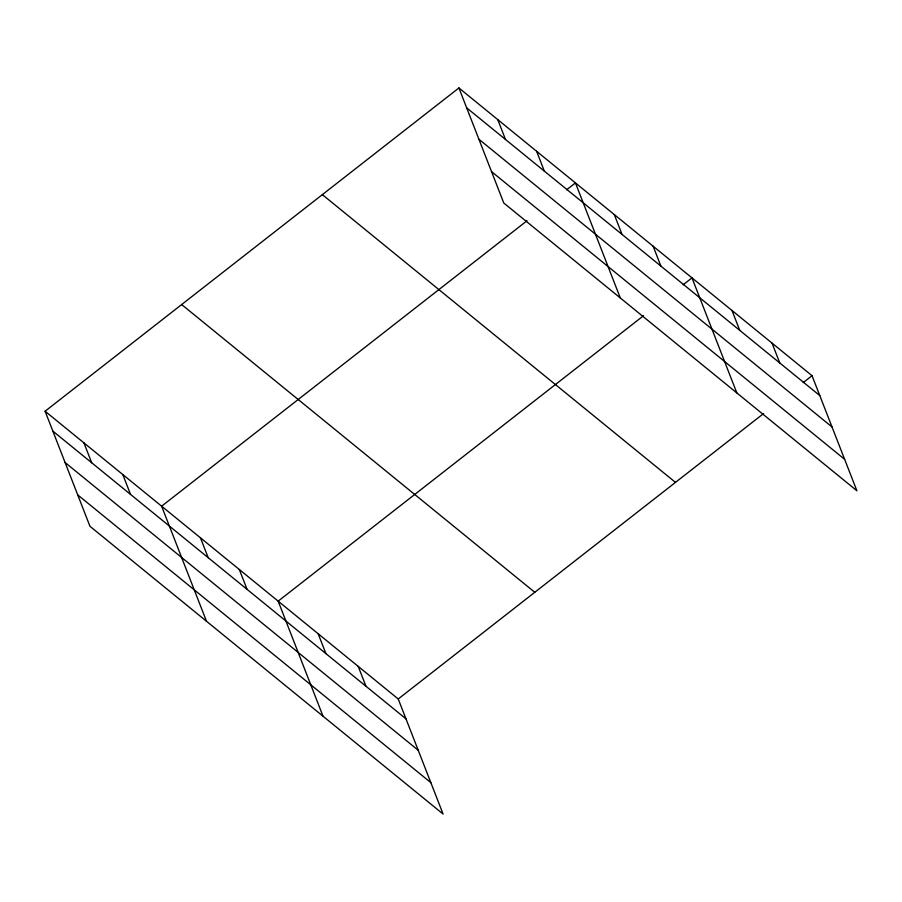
<?xml version="1.0" encoding="UTF-8"?>
<svg xmlns="http://www.w3.org/2000/svg" width="902" height="902" viewBox="0 0 902 902"><rect width="100%" height="100%" fill="white"/><g stroke="black" fill="none" stroke-linecap="round" stroke-linejoin="round"><path stroke-width="1.35" d="M45.1 411.233L398.222 698.982L443.085 814.044L89.963 526.294L45.1 411.233L458.915 87.956L812.037 375.706L856.9 490.767L503.778 203.018L458.915 87.956M526.993 220.776L161.627 506.191L206.49 621.252M566.636 189.803L575.453 182.914L620.305 297.976M643.521 315.723L278.166 601.149L323.017 716.211M683.164 284.75L691.981 277.872L736.833 392.922M398.222 698.982L763.588 413.556M803.231 382.583L812.037 375.706M466.661 107.823L819.783 395.572M478.906 139.235L832.039 426.984M491.522 171.605L844.655 459.343M322.352 194.64L675.485 482.39M181.663 304.56L534.785 592.298M52.846 431.1L405.968 718.849M65.091 462.523L418.212 750.261M77.707 494.882L430.84 782.632M772.022 343.098L779.768 362.965M731.996 310.48L739.741 330.346M653.138 246.223L660.884 266.09M614.296 214.563L622.042 234.43M536.6 151.265L544.346 171.132M497.757 119.616L505.503 139.483M358.207 666.375L365.953 686.242M318.18 633.768L325.926 653.634M239.323 569.5L247.069 589.367M200.47 537.851L208.215 557.718M122.785 474.542L130.531 494.409M83.942 442.893L91.688 462.76"/></g></svg>
